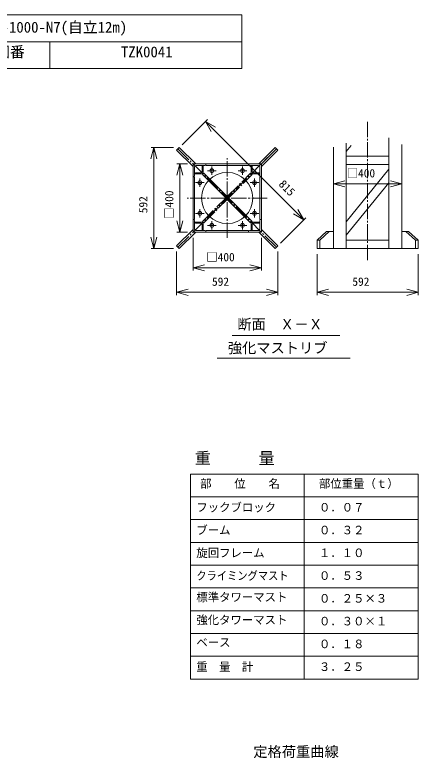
# Model space of a CAD drawing. Units: millimetres, scale not verified. Extents: x -8789 to 8797, y -12359 to 13582.
# Drawn here: x 1715 to 8797, y 526 to 13582 of the extents above; entities that cross this region are included whole.
import ezdxf
from ezdxf.enums import TextEntityAlignment as Align

# ---------------------------------------------------------------- set-up
doc = ezdxf.new("R2010")
doc.units = ezdxf.units.MM
doc.header["$LTSCALE"] = 30
doc.linetypes.add('CHAIN2', pattern=[12, 9, -1, 1, -1])
for name, color, linetype, lineweight in [('0-2_12 常用一点鎖線', 3, 'CHAIN2', 18), ('0-4_05 寸法', 7, 'Continuous', 18), ('0-6_10 常用外形線', 3, 'Continuous', 18)]:
    doc.layers.add(name, color=color, linetype=linetype, lineweight=lineweight)
doc.styles.add('ＭＳ ゴシック', font='')
doc.styles.get('ＭＳ ゴシック').set_extended_font_data('MS Gothic')

msp = doc.modelspace()

# ---------------------------------------------------------------- linework, layer by layer
at = {"layer": '0-2_12 常用一点鎖線'}
for p, q in [((7909.02, 9274.58), (7909.02, 11714.26)), ((4579.27, 11228.9), (6308.15, 9500.03)), ((4579.27, 9500.03), (6153.45, 11074.2)), ((5443.71, 9663.65), (5443.71, 11065.28)), ((5098.71, 10844.47), (5248.71, 10844.47)), ((5173.71, 10769.47), (5173.71, 10919.47)), ((5638.71, 10844.47), (5788.71, 10844.47)), ((5713.71, 10769.47), (5713.71, 10919.47)), ((4963.71, 10559.47), (4963.71, 10709.47)), ((5443.71, 10389.92), (5853.98, 10800.19)), ((5469.17, 10364.47), (5879.44, 10774.74)), ((5923.71, 10559.47), (5923.71, 10709.47)), ((5038.71, 10634.47), (4888.71, 10634.47)), ((5998.71, 10634.47), (5848.71, 10634.47)), ((6144.52, 10364.47), (4742.9, 10364.47)), ((5007.98, 9954.19), (5418.26, 10364.47)), ((5033.44, 9928.74), (5443.71, 10339.01)), ((5038.71, 10094.47), (4888.71, 10094.47)), ((4963.71, 10019.47), (4963.71, 10169.47)), ((5998.71, 10094.47), (5848.71, 10094.47)), ((5923.71, 10019.47), (5923.71, 10169.47)), ((5173.71, 9809.47), (5173.71, 9959.47)), ((5713.71, 9809.47), (5713.71, 9959.47)), ((5098.71, 9884.47), (5248.71, 9884.47)), ((5638.71, 9884.47), (5788.71, 9884.47))]:
    msp.add_line(p, q, dxfattribs=at)
at = {"layer": '0-4_05 寸法'}
for p, q in [((-4395.67, 13109.92), (5701.87, 13109.92)), ((2329.67, 13109.92), (2329.67, 12638.22)), ((4649.98, 11299.61), (5095.98, 11745.61)), ((5060.63, 11710.26), (5202.05, 11568.84)), ((6648.08, 10122.8), (5202.05, 11568.84)), ((4502.61, 11252.24), (4105.76, 11252.24)), ((4155.76, 11252.24), (4155.76, 11052.24)), ((4155.76, 11052.24), (4155.76, 9676.69)), ((4743.71, 10964.47), (4560.78, 10964.47)), ((4610.78, 10964.47), (4610.78, 10764.47)), ((4610.78, 9964.47), (4610.78, 10764.47)), ((7309.02, 10467.63), (7309.02, 10662.4)), ((7309.02, 10612.4), (7509.02, 10612.4)), ((7509.02, 10612.4), (8309.02, 10612.4)), ((8509.02, 10612.4), (8309.02, 10612.4)), ((8509.02, 10489.81), (8509.02, 10662.4)), ((6789.5, 9981.38), (6648.08, 10122.8)), ((4610.78, 9764.47), (4610.78, 9964.47)), ((6378.86, 9570.74), (6824.86, 10016.74)), ((4155.76, 9476.69), (4155.76, 9676.69)), ((4743.71, 9764.47), (4560.78, 9764.47)), ((4843.71, 9664.47), (4843.71, 9089.21)), ((6043.71, 9664.47), (6043.71, 9089.21)), ((4502.61, 9476.69), (4105.76, 9476.69)), ((4555.94, 9423.36), (4555.94, 8658.64)), ((6331.48, 9423.36), (6331.48, 8658.64)), ((7021.25, 9376.69), (7021.25, 8658.64)), ((8796.8, 9376.69), (8796.8, 8658.64)), ((4843.71, 9139.21), (5043.71, 9139.21)), ((5843.71, 9139.21), (5043.71, 9139.21)), ((6043.71, 9139.21), (5843.71, 9139.21)), ((4555.94, 8708.64), (4755.94, 8708.64)), ((6131.48, 8708.64), (4755.94, 8708.64)), ((6331.48, 8708.64), (6131.48, 8708.64)), ((7021.25, 8708.64), (7221.25, 8708.64)), ((8596.8, 8708.64), (7221.25, 8708.64)), ((8796.8, 8708.64), (8596.8, 8708.64)), ((5532.04, 7951.05), (7422.29, 7951.05)), ((5267.39, 7552.35), (7601.98, 7552.35)), ((4796.8, 5515.85), (4796.8, 1915.85)), ((4796.8, 5515.85), (8796.8, 5515.85)), ((6796.8, 5515.85), (6796.8, 1915.85)), ((8796.8, 5515.85), (8796.8, 1915.85)), ((4796.8, 5115.85), (8796.8, 5115.85)), ((4796.8, 4715.85), (8796.8, 4715.85)), ((4796.8, 4315.85), (8796.8, 4315.85)), ((4796.8, 3915.85), (8796.8, 3915.85)), ((4796.8, 3515.85), (8796.8, 3515.85)), ((4796.8, 3115.85), (8796.8, 3115.85)), ((4796.8, 2715.85), (8796.8, 2715.85)), ((4796.8, 2315.85), (8796.8, 2315.85)), ((4796.8, 1915.85), (8796.8, 1915.85))]:
    msp.add_line(p, q, dxfattribs=at)
msp.add_lwpolyline([(-4395.67, 13581.61), (5701.87, 13581.61), (5701.87, 12638.22), (-4395.67, 12638.22)], close=True, dxfattribs=at)
for points in [[(5164.16, 11530.94), (5060.63, 11710.26), (5239.94, 11606.73)], [(4102.17, 11052.24), (4155.76, 11252.24), (4209.35, 11052.24)], [(4557.19, 10764.47), (4610.78, 10964.47), (4664.37, 10764.47)], [(7509.02, 10558.81), (7309.02, 10612.4), (7509.02, 10665.99)], [(8309.02, 10665.99), (8509.02, 10612.4), (8309.02, 10558.81)], [(6685.98, 10160.7), (6789.5, 9981.38), (6610.19, 10084.91)], [(4664.37, 9964.47), (4610.78, 9764.47), (4557.19, 9964.47)], [(4209.35, 9676.69), (4155.76, 9476.69), (4102.17, 9676.69)], [(5043.71, 9085.62), (4843.71, 9139.21), (5043.71, 9192.8)], [(5843.71, 9192.8), (6043.71, 9139.21), (5843.71, 9085.62)], [(4755.94, 8655.06), (4555.94, 8708.64), (4755.94, 8762.23)], [(6131.48, 8762.23), (6331.48, 8708.64), (6131.48, 8655.06)], [(7221.25, 8655.06), (7021.25, 8708.64), (7221.25, 8762.23)], [(8596.8, 8762.23), (8796.8, 8708.64), (8596.8, 8655.06)]]:
    msp.add_lwpolyline(points, dxfattribs=at)
at = {"layer": '0-6_10 常用外形線'}
for p, q in [((8284.02, 11424.43), (8284.02, 9476.69)), ((4602.61, 11252.24), (4555.94, 11205.57)), ((4890.38, 10964.47), (4602.61, 11252.24)), ((5997.04, 10964.47), (6284.82, 11252.24)), ((6043.71, 10964.47), (6308.15, 11228.9)), ((6284.82, 11252.24), (6331.48, 11205.57)), ((7309.02, 11258.56), (7309.02, 9476.69)), ((7534.02, 9476.69), (7534.02, 11325.08)), ((7618.56, 11288.32), (7534.02, 11184.41)), ((8509.02, 9476.69), (8509.02, 11302.92)), ((4843.71, 10917.8), (4555.94, 11205.57)), ((6043.71, 10917.8), (6331.48, 11205.57)), ((7534.02, 11101.69), (8284.02, 11101.69)), ((4843.71, 9764.47), (4843.71, 10964.47)), ((6043.71, 10964.47), (4843.71, 10964.47)), ((4843.71, 10964.47), (5068.71, 10964.47)), ((4843.71, 10964.47), (4843.71, 10739.47)), ((4870.71, 10911.97), (4870.71, 10757.47)), ((4896.21, 10937.47), (5050.71, 10937.47)), ((5002.71, 10824.97), (5002.71, 10923.97)), ((5020.71, 10847.47), (5002.71, 10847.47)), ((5016.21, 10937.47), (5020.71, 10937.47)), ((5020.71, 10787.47), (5020.71, 10937.47)), ((5068.71, 10964.47), (5068.71, 10937.47)), ((5068.71, 10955.47), (5068.71, 10964.47)), ((5068.71, 10937.47), (5818.71, 10937.47)), ((5818.71, 10964.47), (5818.71, 10937.47)), ((6043.71, 10964.47), (5818.71, 10964.47)), ((5818.71, 10955.47), (5818.71, 10964.47)), ((5991.21, 10937.47), (5836.71, 10937.47)), ((5866.71, 10787.47), (5866.71, 10937.47)), ((5871.21, 10937.47), (5866.71, 10937.47)), ((5866.71, 10847.47), (5884.71, 10847.47)), ((5884.71, 10824.97), (5884.71, 10923.97)), ((6016.71, 10911.97), (6016.71, 10757.47)), ((6043.71, 9764.47), (6043.71, 10964.47)), ((6043.71, 10964.47), (6043.71, 10739.47)), ((8284.02, 10951.69), (7534.02, 10951.69)), ((7534.02, 9947.1), (8284.02, 10868.97)), ((4843.71, 10739.47), (4870.71, 10739.47)), ((4852.71, 10739.47), (4843.71, 10739.47)), ((4870.71, 10791.97), (4870.71, 10787.47)), ((5020.71, 10787.47), (4870.71, 10787.47)), ((4870.71, 10739.47), (4870.71, 9989.47)), ((4983.21, 10805.47), (4884.21, 10805.47)), ((4960.71, 10787.47), (4960.71, 10805.47)), ((5007.98, 10774.74), (5033.44, 10800.19)), ((5007.98, 10774.74), (5853.98, 9928.74)), ((5033.44, 10800.19), (5879.44, 9954.19)), ((5879.44, 10774.74), (5853.98, 10800.19)), ((5866.71, 10787.47), (6016.71, 10787.47)), ((5904.21, 10805.47), (6003.21, 10805.47)), ((5926.71, 10787.47), (5926.71, 10805.47)), ((6016.71, 10791.97), (6016.71, 10787.47)), ((6016.71, 10739.47), (6016.71, 9989.47)), ((6043.71, 10739.47), (6016.71, 10739.47)), ((6034.71, 10739.47), (6043.71, 10739.47)), ((8284.02, 10631.29), (7534.02, 9709.41)), ((4843.71, 9989.47), (4870.71, 9989.47)), ((4852.71, 9989.47), (4843.71, 9989.47)), ((4843.71, 9764.47), (4843.71, 9989.47)), ((4870.71, 9816.97), (4870.71, 9971.47)), ((5020.71, 9941.47), (4870.71, 9941.47)), ((4870.71, 9936.97), (4870.71, 9941.47)), ((4983.21, 9923.47), (4884.21, 9923.47)), ((4960.71, 9941.47), (4960.71, 9923.47)), ((5007.98, 9954.19), (5033.44, 9928.74)), ((5020.71, 9941.47), (5020.71, 9791.47)), ((5879.44, 9954.19), (5853.98, 9928.74)), ((5866.71, 9941.47), (5866.71, 9791.47)), ((5866.71, 9941.47), (6016.71, 9941.47)), ((5904.21, 9923.47), (6003.21, 9923.47)), ((5926.71, 9941.47), (5926.71, 9923.47)), ((6043.71, 9989.47), (6016.71, 9989.47)), ((6016.71, 9816.97), (6016.71, 9971.47)), ((6016.71, 9936.97), (6016.71, 9941.47)), ((6034.71, 9989.47), (6043.71, 9989.47)), ((6043.71, 9764.47), (6043.71, 9989.47)), ((4843.71, 9811.13), (4555.94, 9523.36)), ((4870.71, 9816.92), (4896.19, 9791.49)), ((5002.71, 9903.97), (5002.71, 9804.97)), ((5020.71, 9881.47), (5002.71, 9881.47)), ((5866.71, 9881.47), (5884.71, 9881.47)), ((5884.71, 9903.97), (5884.71, 9804.97)), ((5991.26, 9791.47), (6016.71, 9816.92)), ((6043.71, 9811.13), (6331.48, 9523.36)), ((4890.38, 9764.47), (4602.61, 9476.69)), ((6043.71, 9764.47), (4843.71, 9764.47)), ((4843.71, 9764.47), (5068.71, 9764.47)), ((4896.21, 9791.47), (5050.71, 9791.47)), ((5016.21, 9791.47), (5020.71, 9791.47)), ((5068.71, 9791.47), (5818.71, 9791.47)), ((5068.71, 9764.47), (5068.71, 9791.47)), ((5068.71, 9773.47), (5068.71, 9764.47)), ((5818.71, 9764.47), (5818.71, 9791.47)), ((5818.71, 9773.47), (5818.71, 9764.47)), ((6043.71, 9764.47), (5818.71, 9764.47)), ((5991.21, 9791.47), (5836.71, 9791.47)), ((5871.21, 9791.47), (5866.71, 9791.47)), ((5997.04, 9764.47), (6284.82, 9476.69)), ((7021.25, 9626.69), (7189.02, 9776.69)), ((7309.02, 9776.69), (7189.02, 9776.69)), ((8509.02, 9776.69), (8629.02, 9776.69)), ((8796.8, 9626.69), (8629.02, 9776.69)), ((7021.25, 9476.69), (7021.25, 9626.69)), ((7067.92, 9476.69), (7067.92, 9626.69)), ((7534.02, 9626.69), (8284.02, 9626.69)), ((8750.13, 9476.69), (8750.13, 9626.69)), ((8796.8, 9476.69), (8796.8, 9626.69)), ((4555.94, 9523.36), (4602.61, 9476.69)), ((6331.48, 9523.36), (6284.82, 9476.69)), ((7309.02, 9476.69), (7021.25, 9476.69)), ((7309.02, 9476.69), (8509.02, 9476.69)), ((8509.02, 9476.69), (8796.8, 9476.69))]:
    msp.add_line(p, q, dxfattribs=at)
for points in [[(7021.25, 9626.69), (7067.92, 9626.69), (7235.69, 9776.69)], [(8796.8, 9626.69), (8750.13, 9626.69), (8582.35, 9776.69)]]:
    msp.add_lwpolyline(points, dxfattribs=at)
for centre, radius in [((5173.71, 10844.47), 33), ((5713.71, 10844.47), 33), ((5443.71, 10364.47), 450), ((4963.71, 10634.47), 33), ((5923.71, 10634.47), 33), ((4963.71, 10094.47), 33), ((5923.71, 10094.47), 33), ((5173.71, 9884.47), 33), ((5713.71, 9884.47), 33)]:
    msp.add_circle(centre, radius, dxfattribs=at)
for centre, radius, start, end in [((4896.21, 10911.97), 25.5, 90, 180), ((5016.21, 10923.97), 13.5, 90, 180), ((5050.71, 10955.47), 18, 270, 0), ((5836.71, 10955.47), 18, 180, 270), ((5871.21, 10923.97), 13.5, 0, 90), ((5991.21, 10911.97), 25.5, 0, 90), ((4852.71, 10757.47), 18, 270, 0), ((4884.21, 10791.97), 13.5, 90, 180), ((4983.21, 10824.97), 19.5, 270, 0), ((5904.21, 10824.97), 19.5, 180, 270), ((6003.21, 10791.97), 13.5, 0, 90), ((6034.71, 10757.47), 18, 180, 270), ((4852.71, 9971.47), 18, 0, 90), ((4884.21, 9936.97), 13.5, 180, 270), ((4983.21, 9903.97), 19.5, 0, 90), ((5904.21, 9903.97), 19.5, 90, 180), ((6003.21, 9936.97), 13.5, 270, 0), ((6034.71, 9971.47), 18, 90, 180), ((4896.21, 9816.97), 25.5, 180, 270), ((5016.21, 9804.97), 13.5, 180, 270), ((5871.21, 9804.97), 13.5, 270, 0), ((5991.21, 9816.97), 25.5, 270, 0), ((5050.71, 9773.47), 18, 0, 90), ((5836.71, 9773.47), 18, 90, 180)]:
    msp.add_arc(centre, radius, start, end, dxfattribs=at)

# ---------------------------------------------------------------- texts
at = {"layer": '0-4_05 寸法', "style": 'ＭＳ ゴシック'}
for s, height, p in [('図面名称     \u3000\u3000\u3000\u3000\u3000\u3000ライトクレーン LC-1000-N7(自立12m)', 190.6, (-3975.67, 13212.29)), ('\u3000\u3000竹本機械工業株式会社      \u3000\u3000\u3000\u3000\u3000 図番     \u3000\u3000\u3000\u3000TZK0041', 190.6, (-3958.34, 12778.96)), ('□400', 146.6, (7542.36, 10682.4)), ('□400', 146.6, (5077.05, 9209.21)), ('592', 146.6, (5177.05, 8778.64)), ('592', 146.6, (7642.36, 8778.64)), ('断面\u3000Ｘ－Ｘ', 183.3, (5622.11, 8001.58)), ('強化マストリブ', 183.3, (5455.04, 7584.91)), ('重\u3000\u3000\u3000量', 205.3, (4875.77, 5630.6)), ('部\u3000\u3000位\u3000\u3000名', 146.6, (4968.35, 5228.92)), ('部位重量（ｔ）', 146.6, (7054.94, 5228.92)), ('フックブロック', 146.6, (4901.48, 4812.98)), ('０．０７', 146.6, (7054.94, 4813.37)), ('ブーム', 146.6, (4901.48, 4412.98)), ('０．３２', 146.6, (7054.94, 4413.37)), ('旋回フレーム', 146.6, (4901.48, 4012.98)), ('１．１０', 146.6, (7054.94, 4013.37)), ('０．５３', 146.6, (7054.94, 3613.37)), ('標準タワーマスト', 146.6, (4901.48, 3235.52)), ('０．２５×３', 146.6, (7054.94, 3213.37)), ('強化タワーマスト', 146.6, (4901.48, 2835.52)), ('０．３０×１', 146.6, (7054.94, 2813.37)), ('ベース', 146.6, (4901.48, 2440.61)), ('０．１８', 146.6, (7054.94, 2413.37)), ('重\u3000量\u3000計', 146.6, (4901.48, 2012.98)), ('３．２５', 146.6, (7054.94, 2013.37)), ('定格荷重曲線', 183.3, (5902.07, 492.14))]:
    msp.add_text(s, height=height, dxfattribs=at).set_placement(p, align=Align.BOTTOM_LEFT)
for s, rotation, p in [('815', 315, (6305.85, 10564.03)), ('□400', 90, (4540.78, 9997.8)), ('592', 90, (4085.76, 10097.8))]:
    msp.add_text(s, height=146.6, rotation=rotation, dxfattribs=at).set_placement(p, align=Align.BOTTOM_LEFT)
at = {"layer": '0-4_05 寸法', "style": 'ＭＳ ゴシック', "width": 0.9}
msp.add_text('クライミングマスト', height=146.6, dxfattribs=at).set_placement((4901.48, 3612.98), align=Align.BOTTOM_LEFT)

doc.saveas('drawing.dxf')
